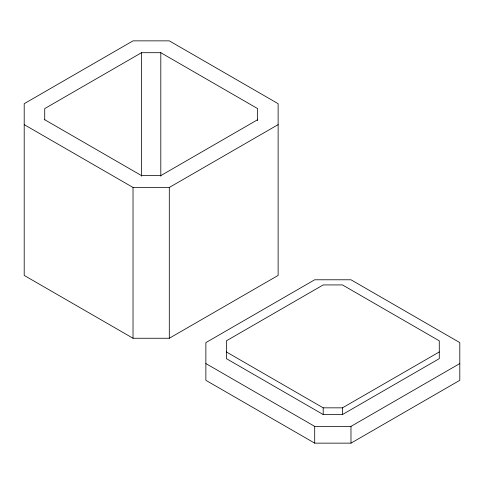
<?xml version="1.0" encoding="UTF-8"?>
<svg xmlns="http://www.w3.org/2000/svg" width="484" height="484" viewBox="0 0 484 484"><rect width="100%" height="100%" fill="white"/><g stroke="black" fill="none" stroke-linecap="round" stroke-linejoin="round"><path stroke-width="0.73" d="M257.609 120.643L257.609 108.591L160.803 52.702L141.528 52.702L44.722 108.591L44.722 119.893M257.609 119.723L160.803 175.613L141.528 175.613L44.722 119.723M24.2 124.63L133.027 187.459L169.303 187.459L278.131 124.63M169.303 338.255L278.131 275.426L278.131 103.685L169.303 40.856L133.027 40.856L24.2 103.685L24.2 275.426L133.027 338.255L169.303 338.255L169.303 187.459M226.391 351.947L323.197 407.837L342.472 407.837L439.278 351.947M342.472 414.54L439.278 358.65L439.278 340.821L342.472 284.931L323.197 284.931L226.391 340.821L226.391 358.65L323.197 414.54L342.472 414.54L342.472 407.837M205.869 363.557L314.697 426.386L350.973 426.386L459.8 363.557M350.973 443.144L459.8 380.315L459.8 342.611L350.973 279.782L314.697 279.782L205.869 342.611L205.869 380.315L314.697 443.144L350.973 443.144L350.973 426.386M323.197 407.837L323.197 414.54M314.697 426.386L314.697 443.144M160.803 52.702L160.803 176.2M141.528 52.702L141.528 176.2M133.027 187.459L133.027 338.255"/></g></svg>
